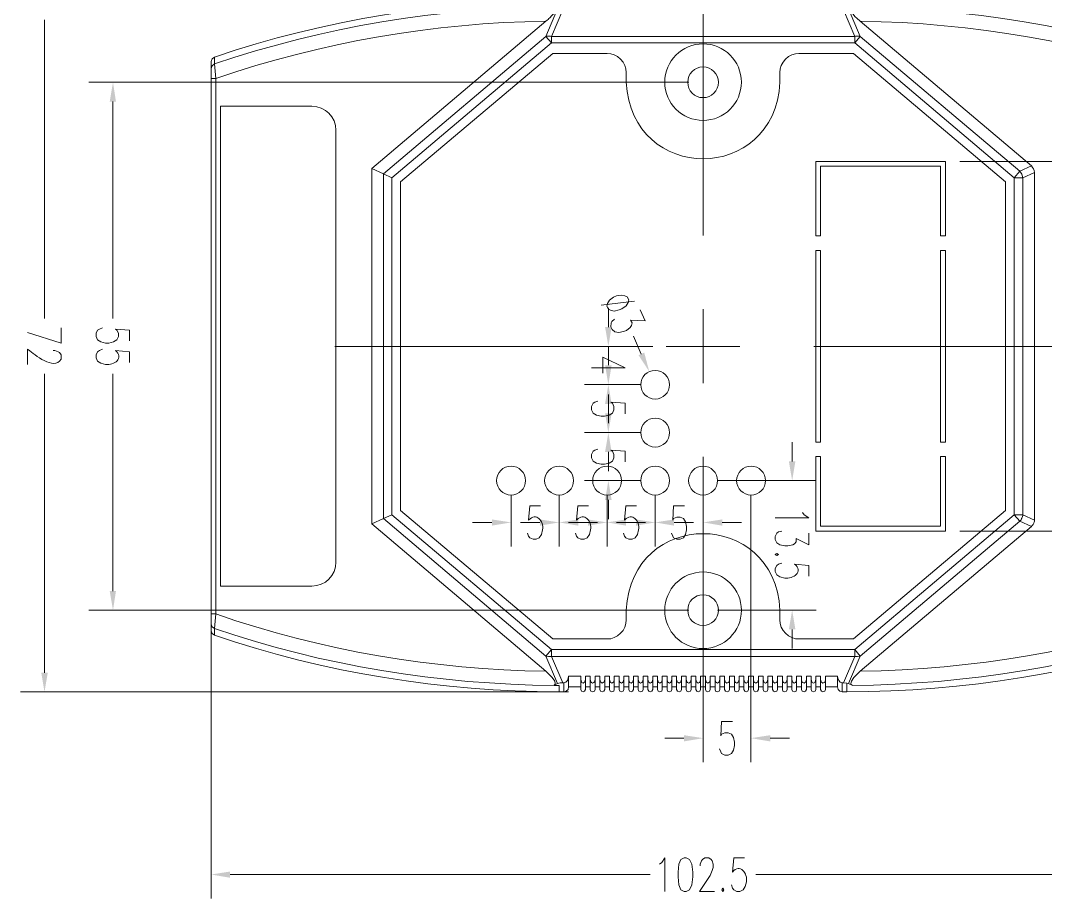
# Model space of a CAD drawing. Header units: millimetres. Extents: x 0 to 204, y 0 to 288.
# Drawn here: x 91.6 to 164.8, y 193.3 to 256 of the extents above; entities that cross this region are included whole.
import ezdxf

# ---------------------------------------------------------------- set-up
doc = ezdxf.new("R2010")
doc.units = ezdxf.units.MM

msp = doc.modelspace()

# ---------------------------------------------------------------- hatches: boundary and pattern name
h = msp.add_hatch(color=0)
h.dxf.hatch_style = 2
h.paths.add_polyline_path([(98.403833, 250.211167), (97.959333, 250.211167), (98.192167, 251.587)])
h = msp.add_hatch(color=0)
h.dxf.hatch_style = 2
h.paths.add_polyline_path([(133.7945, 234.103333), (133.328833, 234.103333), (133.561667, 232.7275)])
h = msp.add_hatch(color=0)
h.dxf.hatch_style = 2
h.paths.add_polyline_path([(136.122833, 232.283), (135.720667, 232.0925), (136.482667, 230.928333)])
h = msp.add_hatch(color=0)
h.dxf.hatch_style = 2
h.paths.add_polyline_path([(133.7945, 231.372833), (133.328833, 231.372833), (133.561667, 229.997)])
h = msp.add_hatch(color=0)
h.dxf.hatch_style = 2
h.paths.add_polyline_path([(133.7945, 228.621167), (133.328833, 228.621167), (133.561667, 229.997)])
h = msp.add_hatch(color=0)
h.dxf.hatch_style = 2
h.paths.add_polyline_path([(133.7945, 227.943833), (133.328833, 227.943833), (133.561667, 226.568)])
h = msp.add_hatch(color=0)
h.dxf.hatch_style = 2
h.paths.add_polyline_path([(133.7945, 225.192167), (133.328833, 225.192167), (133.561667, 226.568)])
h = msp.add_hatch(color=0)
h.dxf.hatch_style = 2
h.paths.add_polyline_path([(146.917833, 224.514833), (146.452167, 224.514833), (146.685, 223.139)])
h = msp.add_hatch(color=0)
h.dxf.hatch_style = 2
h.paths.add_polyline_path([(133.7945, 221.763167), (133.328833, 221.763167), (133.561667, 223.139)])
h = msp.add_hatch(color=0)
h.dxf.hatch_style = 2
h.paths.add_polyline_path([(125.243167, 220.366167), (125.243167, 219.921667), (126.619, 220.1545)])
h = msp.add_hatch(color=0)
h.dxf.hatch_style = 2
h.paths.add_polyline_path([(128.672167, 220.366167), (128.672167, 219.921667), (130.048, 220.1545)])
h = msp.add_hatch(color=0)
h.dxf.hatch_style = 2
h.paths.add_polyline_path([(131.423833, 220.366167), (131.423833, 219.921667), (130.048, 220.1545)])
h = msp.add_hatch(color=0)
h.dxf.hatch_style = 2
h.paths.add_polyline_path([(132.101167, 220.366167), (132.101167, 219.921667), (133.477, 220.1545)])
h = msp.add_hatch(color=0)
h.dxf.hatch_style = 2
h.paths.add_polyline_path([(134.831667, 220.366167), (134.831667, 219.921667), (133.477, 220.1545)])
h = msp.add_hatch(color=0)
h.dxf.hatch_style = 2
h.paths.add_polyline_path([(135.530167, 220.366167), (135.530167, 219.921667), (136.906, 220.1545)])
h = msp.add_hatch(color=0)
h.dxf.hatch_style = 2
h.paths.add_polyline_path([(138.260667, 220.366167), (138.260667, 219.921667), (136.906, 220.1545)])
h = msp.add_hatch(color=0)
h.dxf.hatch_style = 2
h.paths.add_polyline_path([(141.689667, 220.366167), (141.689667, 219.921667), (140.335, 220.1545)])
h = msp.add_hatch(color=0)
h.dxf.hatch_style = 2
h.paths.add_polyline_path([(98.403833, 215.243833), (97.959333, 215.243833), (98.192167, 213.889167)])
h = msp.add_hatch(color=0)
h.dxf.hatch_style = 2
h.paths.add_polyline_path([(146.917833, 212.513333), (146.452167, 212.513333), (146.685, 213.889167)])
h = msp.add_hatch(color=0)
h.dxf.hatch_style = 2
h.paths.add_polyline_path([(93.5355, 209.423), (93.069833, 209.423), (93.302667, 208.047167)])
h = msp.add_hatch(color=0)
h.dxf.hatch_style = 2
h.paths.add_polyline_path([(138.959167, 204.956833), (138.959167, 204.512333), (140.335, 204.745167)])
h = msp.add_hatch(color=0)
h.dxf.hatch_style = 2
h.paths.add_polyline_path([(145.118667, 204.956833), (145.118667, 204.512333), (143.742833, 204.745167)])
h = msp.add_hatch(color=0)
h.dxf.hatch_style = 2
h.paths.add_polyline_path([(106.553, 195.220167), (106.553, 194.775667), (105.198333, 195.0085)])

# ---------------------------------------------------------------- linework, layer by layer
at = {"color": 0, "lineweight": 0}
for points in [[(130.048, 257.407833), (128.481938, 257.397433), (126.916578, 257.353937), (125.352555, 257.277551), (123.790505, 257.168485), (122.231064, 257.026944), (120.674867, 256.853139), (119.12255, 256.647275), (117.574748, 256.40956), (116.032097, 256.140204), (114.495234, 255.839412), (112.964792, 255.507394), (111.441409, 255.144356), (109.925719, 254.750507), (108.418358, 254.326053), (106.919962, 253.871204), (105.431167, 253.386167)], [(129.688167, 256.942167), (128.144009, 256.924998), (126.600928, 256.875018), (125.059495, 256.792529), (123.520283, 256.677831), (121.983863, 256.531229), (120.450808, 256.353024), (118.92169, 256.143519), (117.39708, 255.903016), (115.877552, 255.631816), (114.363676, 255.330224), (112.856025, 254.99854), (111.355171, 254.637067), (109.861686, 254.246108), (108.376142, 253.825964), (106.899112, 253.376939), (105.431167, 252.899333)], [(129.688167, 256.942167), (129.709333, 256.942167), (129.772833, 256.878667), (129.772833, 256.7305), (129.748438, 256.702717), (129.7347, 256.678228), (129.727131, 256.654443), (129.72124, 256.628768), (129.712537, 256.598611), (129.696534, 256.561382), (129.66874, 256.514486), (129.624667, 256.455333), (129.552632, 256.374571), (129.489845, 256.305265), (129.432523, 256.244152), (129.376884, 256.187972), (129.319145, 256.133462), (129.255523, 256.07736), (129.182236, 256.016404), (129.0955, 255.947333)], [(140.335, 257.132667), (140.335, 240.643833)], [(151.553333, 255.947333), (151.299333, 256.159), (151.1935, 256.264833), (151.087667, 256.391833), (151.045333, 256.455333), (150.981833, 256.518833), (150.9395, 256.582333), (150.918333, 256.667), (150.897167, 256.709333), (150.876, 256.7305), (150.876, 256.878667), (150.9395, 256.942167), (150.960667, 256.942167)], [(175.217667, 252.899333), (173.749721, 253.376997), (172.272691, 253.826065), (170.787147, 254.246239), (169.293662, 254.637216), (167.792809, 254.998696), (166.285158, 255.330379), (164.771282, 255.631963), (163.251753, 255.903148), (161.727144, 256.143633), (160.198025, 256.353117), (158.66497, 256.5313), (157.128551, 256.677881), (155.589338, 256.792559), (154.047906, 256.875033), (152.504824, 256.925002), (150.960667, 256.942167)], [(129.0955, 254.867833), (129.942167, 256.836333)], [(129.497667, 254.867833), (130.302, 256.772833)], [(150.346833, 256.772833), (151.151167, 254.867833)], [(150.706667, 256.836333), (151.553333, 254.867833)], [(93.302667, 256.053167), (93.302667, 234.717167)], [(129.0955, 255.947333), (127.596309, 255.912784), (126.097686, 255.848356), (124.600276, 255.754146), (123.104721, 255.630247), (121.611666, 255.476754), (120.121753, 255.293761), (118.635626, 255.081363), (117.153928, 254.839655), (115.677303, 254.568731), (114.206393, 254.268686), (112.741843, 253.939615), (111.284296, 253.581611), (109.834394, 253.19477), (108.392782, 252.779186), (106.960103, 252.334953), (105.537, 251.862167)], [(116.670667, 245.4275), (129.0955, 255.947333)], [(163.7665, 245.618), (151.553333, 255.947333)], [(175.111833, 251.862167), (173.688672, 252.334953), (172.25595, 252.779186), (170.814308, 253.19477), (169.364389, 253.581611), (167.906834, 253.939615), (166.442285, 254.268686), (164.971384, 254.568731), (163.494773, 254.839655), (162.013093, 255.081363), (160.526987, 255.293761), (159.037096, 255.476754), (157.544062, 255.630247), (156.048527, 255.754146), (154.551133, 255.848356), (153.052521, 255.912784), (151.553333, 255.947333)], [(129.0955, 254.867833), (117.496167, 245.0465)], [(129.497667, 254.867833), (129.434167, 254.889), (129.159, 254.889), (129.137833, 254.867833), (129.0955, 254.867833)], [(129.0955, 254.867833), (129.497667, 254.402167)], [(129.497667, 254.402167), (129.497667, 254.867833)], [(151.151167, 254.867833), (129.497667, 254.867833)], [(151.553333, 254.867833), (151.511, 254.867833), (151.489833, 254.889), (151.214667, 254.889), (151.151167, 254.867833)], [(151.151167, 254.867833), (151.151167, 254.402167)], [(151.151167, 254.402167), (151.553333, 254.867833)], [(162.941, 245.237), (151.553333, 254.867833)], [(129.497667, 254.402167), (118.11, 244.771333)], [(151.151167, 254.402167), (129.497667, 254.402167)], [(162.538833, 244.771333), (151.151167, 254.402167)], [(105.431167, 253.386167), (105.261833, 253.259167), (105.198333, 253.068667)], [(105.431167, 252.899333), (105.431167, 253.386167)], [(129.6035, 253.640167), (118.723833, 244.475)], [(129.6035, 253.640167), (133.477, 253.640167)], [(134.831667, 252.2855), (134.818588, 252.544327), (134.741791, 252.796658), (134.610812, 253.032958), (134.435189, 253.243689), (134.224458, 253.419312), (133.988158, 253.550291), (133.735827, 253.627088), (133.477, 253.640167)], [(147.171833, 253.640167), (146.913007, 253.627088), (146.660675, 253.550291), (146.424375, 253.419312), (146.213645, 253.243689), (146.038021, 253.032958), (145.907042, 252.796658), (145.830245, 252.544327), (145.817167, 252.2855)], [(147.171833, 253.640167), (151.0665, 253.640167)], [(161.925, 244.475), (151.0665, 253.640167)], [(105.198333, 212.4075), (105.198333, 253.068667)], [(105.198333, 252.581833), (105.261833, 252.772333), (105.431167, 252.899333)], [(105.537, 251.862167), (105.431167, 252.899333)], [(105.198333, 251.862167), (105.537, 251.862167)], [(105.537, 213.614), (105.537, 251.862167)], [(134.831667, 252.2855), (134.831667, 251.587)], [(145.817167, 251.587), (145.817167, 252.2855)], [(139.297833, 251.587), (96.477667, 251.587)], [(134.831667, 251.587), (134.895559, 250.925861), (135.013528, 250.307365), (135.181967, 249.731512), (135.397273, 249.198304), (135.655841, 248.707743), (135.954064, 248.259828), (136.288339, 247.854561), (136.655059, 247.491945), (137.050621, 247.171978), (137.471419, 246.894664), (137.913848, 246.660002), (138.374303, 246.467995), (138.849179, 246.318642), (139.334872, 246.211947), (139.827775, 246.147909), (140.324284, 246.126529), (140.820795, 246.14781), (141.313701, 246.211751), (141.799399, 246.318355), (142.274282, 246.467623), (142.734747, 246.659554), (143.177187, 246.894152), (143.597998, 247.171417), (143.993576, 247.491349), (144.360314, 247.853951), (144.694608, 248.259223), (144.992853, 248.707167), (145.251444, 249.197784), (145.466776, 249.731074), (145.635244, 250.307039), (145.753242, 250.925681), (145.817167, 251.587)], [(98.192167, 250.211167), (98.192167, 234.717167)], [(105.875667, 249.8725), (105.875667, 215.603667)], [(112.395, 249.8725), (105.875667, 249.8725)], [(114.1095, 248.158), (114.072944, 248.505923), (113.973223, 248.828421), (113.816526, 249.11912), (113.609041, 249.371644), (113.356957, 249.579619), (113.066463, 249.73667), (112.743748, 249.836422), (112.395, 249.8725)], [(114.1095, 217.318167), (114.1095, 248.158)], [(148.378333, 245.9355), (148.378333, 240.622667)], [(157.628167, 245.9355), (148.378333, 245.9355)], [(157.628167, 240.622667), (157.628167, 245.9355)], [(158.665333, 245.9355), (183.5785, 245.9355)], [(116.670667, 245.4275), (116.670667, 220.048667)], [(116.670667, 245.4275), (117.496167, 245.0465)], [(148.717, 240.622667), (148.717, 245.596833)], [(148.717, 245.596833), (157.2895, 245.596833)], [(157.2895, 245.596833), (157.2895, 240.622667)], [(162.941, 245.237), (162.538833, 244.771333)], [(162.941, 245.237), (163.7665, 245.618)], [(163.152667, 244.771333), (163.089167, 245.025333), (162.941, 245.237)], [(163.978167, 245.152333), (163.957, 245.279333), (163.914667, 245.406333), (163.851167, 245.512167), (163.7665, 245.618)], [(117.496167, 245.0465), (117.496167, 220.429667)], [(117.496167, 245.0465), (118.11, 244.771333)], [(118.11, 244.771333), (118.11, 220.704833)], [(118.723833, 244.475), (118.723833, 221.001167)], [(161.925, 221.001167), (161.925, 244.475)], [(162.538833, 220.704833), (162.538833, 244.771333)], [(162.538833, 244.771333), (163.152667, 244.771333)], [(163.152667, 244.771333), (163.978167, 245.152333)], [(163.152667, 220.704833), (163.152667, 244.771333)], [(163.978167, 220.323833), (163.978167, 245.152333)], [(148.378333, 240.622667), (148.717, 240.622667)], [(157.2895, 240.622667), (157.628167, 240.622667)], [(148.378333, 239.5855), (148.378333, 225.890667)], [(148.717, 239.5855), (148.378333, 239.5855)], [(148.717, 225.890667), (148.717, 239.5855)], [(157.2895, 239.5855), (157.2895, 225.890667)], [(157.628167, 239.5855), (157.2895, 239.5855)], [(157.628167, 225.890667), (157.628167, 239.5855)], [(135.424333, 235.966), (133.053667, 235.669667)], [(133.561667, 234.103333), (133.561667, 235.479167)], [(135.8265, 235.331), (136.186333, 234.547833), (135.149167, 234.590167), (135.255, 234.399667), (135.212667, 234.209167), (135.128, 234.082167), (134.852833, 233.8705), (134.641167, 233.785833), (134.3025, 233.722333), (134.027333, 233.764667), (133.836833, 233.934), (133.731, 234.1245), (133.752167, 234.399667), (133.815667, 234.5055), (134.006167, 234.674833)], [(140.335, 235.373333), (140.335, 230.102833)], [(92.096167, 233.722333), (94.488, 232.960333), (94.488, 234.039833)], [(99.3775, 233.129667), (99.3775, 233.891667), (98.3615, 233.955167), (98.467333, 233.891667), (98.594333, 233.658833), (98.594333, 233.426), (98.467333, 233.193167), (98.2345, 233.045), (97.895833, 232.960333), (97.663, 232.960333), (97.324333, 233.045), (97.0915, 233.193167), (96.985667, 233.426), (96.985667, 233.658833), (97.0915, 233.891667), (97.2185, 233.955167), (97.451333, 234.039833)], [(135.360833, 233.447167), (135.911167, 232.177167)], [(93.9165, 232.431167), (94.0435, 232.431167), (94.276333, 232.3465), (94.382167, 232.283), (94.488, 232.113667), (94.488, 231.817333), (94.382167, 231.669167), (94.256674, 231.579309), (94.11663, 231.528239), (93.964656, 231.511724), (93.803374, 231.525531), (93.635405, 231.565429), (93.46337, 231.627185), (93.289891, 231.706566), (93.117591, 231.799342), (92.949089, 231.901278), (92.787008, 232.008143), (92.63397, 232.115705), (92.492595, 232.219732), (92.365506, 232.31599), (92.255324, 232.400248), (92.16467, 232.468273), (92.096167, 232.515833), (92.096167, 231.436333)], [(99.3775, 231.5845), (99.3775, 232.3465), (98.3615, 232.431167), (98.467013, 232.332143), (98.542277, 232.233149), (98.589511, 232.13523), (98.610936, 232.039435), (98.608772, 231.946807), (98.585238, 231.858395), (98.542556, 231.775245), (98.482944, 231.698403), (98.408623, 231.628916), (98.321812, 231.567829), (98.224733, 231.51619), (98.119605, 231.475045), (98.008647, 231.445441), (97.89408, 231.428423), (97.778125, 231.425038), (97.663, 231.436333), (97.324333, 231.521), (97.0915, 231.669167), (96.985667, 231.902), (96.985667, 232.113667), (97.0915, 232.3465), (97.2185, 232.431167), (97.451333, 232.515833)], [(132.418667, 232.7275), (114.024833, 232.7275)], [(136.736667, 232.7275), (131.847167, 232.7275)], [(133.561667, 231.372833), (133.561667, 232.7275)], [(142.959667, 232.7275), (137.689167, 232.7275)], [(166.624, 232.7275), (148.230167, 232.7275)], [(134.768167, 231.182333), (133.1595, 231.944333), (133.1595, 230.801333)], [(93.302667, 209.423), (93.302667, 230.759)], [(98.192167, 215.243833), (98.192167, 230.759)], [(134.768167, 231.182333), (132.355167, 231.182333)], [(135.868833, 229.997), (131.847167, 229.997)], [(135.868833, 229.997), (131.847167, 229.997)], [(133.561667, 227.943833), (133.561667, 229.2985)], [(134.768167, 227.9015), (134.768167, 228.6635), (133.731, 228.748167), (133.858, 228.6635), (133.963833, 228.430667), (133.963833, 228.197833), (133.858, 227.965), (133.625167, 227.816833), (133.2865, 227.753333), (133.053667, 227.753333), (132.715, 227.816833), (132.482167, 227.965), (132.355167, 228.197833), (132.355167, 228.430667), (132.482167, 228.6635), (132.588, 228.748167), (132.820833, 228.811667)], [(133.561667, 228.621167), (133.561667, 227.245333)], [(135.868833, 226.568), (131.847167, 226.568)], [(135.868833, 226.568), (131.847167, 226.568)], [(146.685, 224.514833), (146.685, 225.890667)], [(148.378333, 225.890667), (148.717, 225.890667)], [(157.2895, 225.890667), (157.628167, 225.890667)], [(134.768167, 224.4725), (134.768167, 225.2345), (133.731, 225.319167), (133.858, 225.2345), (133.963833, 225.001667), (133.963833, 224.768833), (133.858, 224.536), (133.625167, 224.387833), (133.2865, 224.324333), (133.053667, 224.324333), (132.715, 224.387833), (132.482167, 224.536), (132.355167, 224.768833), (132.355167, 225.001667), (132.482167, 225.2345), (132.588, 225.319167), (132.820833, 225.382667)], [(133.561667, 225.192167), (133.561667, 223.816333)], [(140.335, 224.832333), (140.335, 208.3435)], [(148.378333, 224.8535), (148.378333, 219.540667)], [(148.717, 224.8535), (148.378333, 224.8535)], [(148.717, 219.879333), (148.717, 224.8535)], [(157.2895, 224.8535), (157.2895, 219.879333)], [(157.628167, 224.8535), (157.2895, 224.8535)], [(157.628167, 219.540667), (157.628167, 224.8535)], [(135.868833, 223.139), (131.847167, 223.139)], [(141.351, 223.139), (148.3995, 223.139)], [(126.619, 222.101833), (126.619, 218.44)], [(130.048, 222.101833), (130.048, 218.44)], [(130.048, 222.101833), (130.048, 218.44)], [(133.477, 222.101833), (133.477, 218.44)], [(133.477, 222.101833), (133.477, 218.44)], [(133.561667, 221.763167), (133.561667, 220.387333)], [(136.906, 222.101833), (136.906, 218.44)], [(136.906, 222.101833), (136.906, 218.44)], [(140.335, 222.101833), (140.335, 203.030667)], [(140.335, 222.101833), (140.335, 218.44)], [(143.742833, 222.101833), (143.742833, 203.030667)], [(128.7145, 221.339833), (127.9525, 221.339833), (127.867833, 220.323833), (127.967559, 220.420948), (128.067197, 220.490386), (128.165694, 220.534058), (128.261996, 220.553872), (128.355049, 220.551735), (128.443798, 220.529557), (128.527189, 220.489246), (128.604169, 220.432709), (128.673682, 220.361857), (128.734674, 220.278596), (128.786093, 220.184835), (128.826882, 220.082484), (128.855988, 219.973449), (128.872357, 219.85964), (128.874935, 219.742966), (128.862667, 219.625333), (128.778, 219.286667), (128.629833, 219.053833), (128.397, 218.948), (128.185333, 218.948), (127.9525, 219.053833), (127.867833, 219.180833), (127.783167, 219.3925)], [(132.1435, 221.339833), (131.3815, 221.339833), (131.296833, 220.323833), (131.396245, 220.42201), (131.495604, 220.492267), (131.593858, 220.536537), (131.689955, 220.556749), (131.782841, 220.554833), (131.871465, 220.53272), (131.954773, 220.492339), (132.031714, 220.43562), (132.101233, 220.364494), (132.162279, 220.28089), (132.213799, 220.18674), (132.254741, 220.083972), (132.284051, 219.974517), (132.300677, 219.860306), (132.303566, 219.743268), (132.291667, 219.625333), (132.207, 219.286667), (132.058833, 219.053833), (131.826, 218.948), (131.593167, 218.948), (131.3815, 219.053833), (131.296833, 219.180833), (131.212167, 219.3925)], [(135.5725, 221.339833), (134.8105, 221.339833), (134.725833, 220.323833), (134.825303, 220.42201), (134.924705, 220.492267), (135.022989, 220.536537), (135.119103, 220.556749), (135.211997, 220.554833), (135.30062, 220.53272), (135.38392, 220.492339), (135.460846, 220.43562), (135.530347, 220.364494), (135.591372, 220.28089), (135.64287, 220.18674), (135.68379, 220.083972), (135.713081, 219.974517), (135.729691, 219.860306), (135.73257, 219.743268), (135.720667, 219.625333), (135.636, 219.286667), (135.487833, 219.053833), (135.255, 218.948), (135.022167, 218.948), (134.8105, 219.053833), (134.725833, 219.180833), (134.641167, 219.3925)], [(139.0015, 221.339833), (138.218333, 221.339833), (138.154833, 220.323833), (138.218333, 220.429667), (138.451167, 220.5355), (138.684, 220.5355), (138.916833, 220.429667), (139.065, 220.196833), (139.149667, 219.858167), (139.149667, 219.625333), (139.065, 219.286667), (138.916833, 219.053833), (138.684, 218.948), (138.451167, 218.948), (138.218333, 219.053833), (138.154833, 219.180833), (138.070167, 219.3925)], [(116.670667, 220.048667), (117.496167, 220.429667)], [(117.496167, 220.429667), (118.11, 220.704833)], [(117.496167, 220.429667), (129.0955, 210.608333)], [(118.11, 220.704833), (129.497667, 211.074)], [(118.723833, 221.001167), (129.6035, 211.836)], [(147.425833, 220.853), (147.531667, 220.683667), (147.870333, 220.472), (145.4785, 220.472)], [(151.0665, 211.836), (161.925, 221.001167)], [(151.151167, 211.074), (162.538833, 220.704833)], [(163.152667, 220.704833), (162.538833, 220.704833)], [(162.538833, 220.704833), (162.941, 220.239167)], [(162.941, 220.239167), (162.962167, 220.260333), (163.0045, 220.302667), (163.025667, 220.345), (163.068, 220.387333), (163.068, 220.429667), (163.089167, 220.450833), (163.114368, 220.510166), (163.137321, 220.573865), (163.152071, 220.639547), (163.152667, 220.704833)], [(163.152667, 220.704833), (163.978167, 220.323833)], [(163.7665, 219.858167), (163.801359, 219.905792), (163.843494, 219.948919), (163.884173, 219.994295), (163.914667, 220.048667), (163.935833, 220.091), (163.935833, 220.133333), (163.957, 220.175667), (163.978167, 220.239167), (163.978167, 220.323833)], [(116.670667, 220.048667), (129.0955, 209.528833)], [(125.243167, 220.1545), (123.867333, 220.1545)], [(128.672167, 220.1545), (127.296333, 220.1545)], [(132.101167, 220.1545), (130.725333, 220.1545)], [(131.423833, 220.1545), (132.7785, 220.1545)], [(135.530167, 220.1545), (134.154333, 220.1545)], [(134.831667, 220.1545), (136.2075, 220.1545)], [(138.260667, 220.1545), (139.6365, 220.1545)], [(141.689667, 220.1545), (143.0655, 220.1545)], [(157.2895, 219.879333), (148.717, 219.879333)], [(151.553333, 210.608333), (162.941, 220.239167)], [(163.7665, 219.858167), (151.553333, 209.528833)], [(162.941, 220.239167), (163.7665, 219.858167)], [(145.817167, 213.889167), (145.753242, 214.550517), (145.635244, 215.169185), (145.466776, 215.745174), (145.251444, 216.278484), (144.992853, 216.769117), (144.694608, 217.217074), (144.360314, 217.622357), (143.993576, 217.984966), (143.597998, 218.304904), (143.177187, 218.582171), (142.734747, 218.816769), (142.274282, 219.008699), (141.799399, 219.157963), (141.313701, 219.264562), (140.820795, 219.328497), (140.324284, 219.34977), (139.827775, 219.328382), (139.334872, 219.264334), (138.849179, 219.157628), (138.374303, 219.008265), (137.913848, 218.816247), (137.471419, 218.581574), (137.050621, 218.304249), (136.655059, 217.984272), (136.288339, 217.621645), (135.954064, 217.216369), (135.655841, 216.768446), (135.397273, 216.277877), (135.181967, 215.744663), (135.013528, 215.168806), (134.895559, 214.550306), (134.831667, 213.889167)], [(147.870333, 219.3925), (147.870333, 218.545833), (146.960167, 219.0115), (146.960167, 218.778667), (146.854333, 218.6305), (146.727333, 218.545833), (146.388667, 218.482333), (146.155833, 218.482333), (145.817167, 218.545833), (145.584333, 218.694), (145.4785, 218.926833), (145.4785, 219.159667), (145.584333, 219.3925), (145.711333, 219.477167), (145.944167, 219.540667)], [(148.378333, 219.540667), (157.628167, 219.540667)], [(158.665333, 219.540667), (183.5785, 219.540667)], [(112.395, 215.603667), (112.743748, 215.639846), (113.066463, 215.739646), (113.356957, 215.896703), (113.609041, 216.104655), (113.816526, 216.35714), (113.973223, 216.647795), (114.072944, 216.970258), (114.1095, 217.318167)], [(147.870333, 216.323333), (147.870333, 217.085333), (146.854333, 217.17), (146.960866, 217.071751), (147.036948, 216.973371), (147.084813, 216.875918), (147.106696, 216.780451), (147.104831, 216.688028), (147.081451, 216.599709), (147.038791, 216.516553), (146.979084, 216.439618), (146.904565, 216.369963), (146.817467, 216.308647), (146.720025, 216.256729), (146.614472, 216.215268), (146.503042, 216.185322), (146.38797, 216.167951), (146.271489, 216.164213), (146.155833, 216.175167), (145.817167, 216.259833), (145.584333, 216.408), (145.4785, 216.640833), (145.4785, 216.873667), (145.584333, 217.085333), (145.711333, 217.17), (145.944167, 217.254667)], [(105.875667, 215.603667), (112.395, 215.603667)], [(139.297833, 213.889167), (96.477667, 213.889167)], [(134.831667, 213.889167), (134.831667, 213.190667)], [(141.351, 213.889167), (148.3995, 213.889167)], [(145.817167, 213.190667), (145.817167, 213.889167)], [(105.198333, 213.614), (105.537, 213.614)], [(105.198333, 213.148333), (105.198333, 193.294)], [(105.431167, 212.576833), (105.537, 213.614)], [(105.537, 213.614), (106.959126, 213.136617), (108.391104, 212.689197), (109.832258, 212.271663), (111.281914, 211.883939), (112.739399, 211.52595), (114.204037, 211.19762), (115.675154, 210.898873), (117.152076, 210.629632), (118.634128, 210.389822), (120.120637, 210.179367), (121.610927, 209.998191), (123.104325, 209.846218), (124.600155, 209.723371), (126.097744, 209.629576), (127.596417, 209.564755), (129.0955, 209.528833)], [(133.477, 211.836), (133.735827, 211.849078), (133.988158, 211.925876), (134.224458, 212.056855), (134.435189, 212.232478), (134.610812, 212.443208), (134.741791, 212.679508), (134.818588, 212.93184), (134.831667, 213.190667)], [(145.817167, 213.190667), (145.830245, 212.93184), (145.907042, 212.679508), (146.038021, 212.443208), (146.213645, 212.232478), (146.424375, 212.056855), (146.660675, 211.925876), (146.913007, 211.849078), (147.171833, 211.836)], [(151.553333, 209.528833), (153.052416, 209.564755), (154.551089, 209.629576), (156.048678, 209.723371), (157.544509, 209.846218), (159.037906, 209.998191), (160.528196, 210.179367), (162.014705, 210.389822), (163.496757, 210.629632), (164.973679, 210.898873), (166.444796, 211.19762), (167.909434, 211.52595), (169.366919, 211.883939), (170.816575, 212.271663), (172.25773, 212.689197), (173.689707, 213.136617), (175.111833, 213.614)], [(105.198333, 212.894333), (105.261833, 212.703833), (105.431167, 212.576833)], [(105.198333, 212.4075), (105.261833, 212.217), (105.431167, 212.09)], [(105.431167, 212.576833), (106.895542, 212.093363), (108.37034, 211.640901), (109.854804, 211.219359), (111.348176, 210.828649), (112.849701, 210.468682), (114.358622, 210.13937), (115.874182, 209.840624), (117.395625, 209.572357), (118.922194, 209.33448), (120.453133, 209.126904), (121.987686, 208.949542), (123.525095, 208.802304), (125.064604, 208.685103), (126.605457, 208.597849), (128.146896, 208.540456), (129.688167, 208.512833)], [(105.431167, 212.09), (105.431167, 212.576833)], [(146.685, 212.513333), (146.685, 211.1375)], [(150.960667, 208.512833), (152.501937, 208.540456), (154.043377, 208.597849), (155.584229, 208.685103), (157.123739, 208.802304), (158.661148, 208.949542), (160.1957, 209.126904), (161.726639, 209.33448), (163.253208, 209.572357), (164.774651, 209.840624), (166.290212, 210.13937), (167.799132, 210.468682), (169.300657, 210.828649), (170.79403, 211.219359), (172.278493, 211.640901), (173.753291, 212.093363), (175.217667, 212.576833)], [(105.431167, 212.09), (106.93174, 211.600841), (108.437212, 211.143734), (109.947616, 210.718567), (111.462989, 210.325229), (112.983366, 209.963608), (114.508783, 209.633592), (116.039276, 209.335069), (117.57488, 209.067929), (119.115631, 208.832059), (120.661565, 208.627348), (122.212717, 208.453684), (123.769123, 208.310956), (125.330819, 208.199052), (126.89784, 208.11786), (128.470222, 208.067269), (130.048, 208.047167)], [(133.477, 211.836), (129.6035, 211.836)], [(151.0665, 211.836), (147.171833, 211.836)], [(150.600833, 208.047167), (152.172162, 208.067153), (153.740691, 208.117657), (155.306083, 208.19879), (156.868002, 208.310659), (158.426112, 208.453372), (159.980075, 208.627038), (161.529556, 208.831766), (163.074218, 209.067665), (164.613725, 209.334842), (166.14774, 209.633406), (167.675927, 209.963466), (169.197949, 210.32513), (170.713471, 210.718507), (172.222155, 211.143705), (173.723666, 211.600833), (175.217667, 212.09)], [(129.497667, 211.074), (129.0955, 210.608333)], [(129.497667, 210.587167), (129.497667, 211.074)], [(129.497667, 211.074), (151.151167, 211.074)], [(151.151167, 211.074), (151.151167, 210.587167)], [(151.553333, 210.608333), (151.151167, 211.074)], [(129.942167, 208.639833), (129.0955, 210.608333)], [(129.0955, 210.608333), (129.286, 210.587167), (129.497667, 210.587167)], [(129.497667, 210.587167), (151.151167, 210.587167)], [(130.302, 208.703333), (129.497667, 210.587167)], [(151.151167, 210.587167), (150.346833, 208.703333)], [(151.553333, 210.608333), (150.706667, 208.639833)], [(151.151167, 210.587167), (151.362833, 210.587167), (151.553333, 210.608333)], [(129.0955, 209.528833), (129.561167, 209.084333), (129.7305, 208.809167), (129.772833, 208.661), (129.751667, 208.576333), (129.688167, 208.534)], [(150.960667, 208.534), (150.897167, 208.576333), (150.876, 208.661), (150.918333, 208.809167), (151.087667, 209.084333), (151.553333, 209.528833)], [(129.688167, 208.534), (129.942167, 208.639833)], [(130.302, 208.703333), (130.1115, 208.703333), (129.942167, 208.639833)], [(130.386667, 208.703333), (130.302, 208.703333)], [(130.386667, 208.703333), (130.534833, 208.745667), (130.640667, 208.872667), (130.704167, 209.020833), (130.725333, 209.169)], [(130.386667, 208.047167), (130.386667, 208.703333)], [(131.593167, 209.169), (130.725333, 209.169)], [(130.725333, 209.169), (130.725333, 208.407)], [(131.593167, 209.169), (131.593167, 208.2165)], [(131.931833, 208.936167), (131.8895, 208.766833), (131.7625, 208.682167), (131.677833, 208.7245), (131.6355, 208.766833), (131.593167, 208.936167)], [(131.931833, 209.169), (131.931833, 208.2165)], [(132.2705, 209.169), (131.931833, 209.169)], [(132.2705, 209.169), (132.2705, 208.2165)], [(132.609167, 208.936167), (132.566833, 208.766833), (132.5245, 208.7245), (132.439833, 208.682167), (132.355167, 208.7245), (132.312833, 208.766833), (132.2705, 208.936167)], [(132.609167, 209.169), (132.609167, 208.2165)], [(132.947833, 209.169), (132.609167, 209.169)], [(132.947833, 209.169), (132.947833, 208.2165)], [(133.307667, 208.936167), (133.265333, 208.766833), (133.201833, 208.7245), (133.117167, 208.682167), (132.990167, 208.766833), (132.947833, 208.936167)], [(133.307667, 209.169), (133.307667, 208.2165)], [(133.646333, 209.169), (133.307667, 209.169)], [(133.646333, 209.169), (133.646333, 208.2165)], [(133.985, 208.936167), (133.942667, 208.766833), (133.815667, 208.682167), (133.731, 208.7245), (133.688667, 208.766833), (133.646333, 208.936167)], [(133.985, 209.169), (133.985, 208.2165)], [(134.323667, 209.169), (133.985, 209.169)], [(134.323667, 209.169), (134.323667, 208.2165)], [(134.662333, 208.936167), (134.62, 208.766833), (134.577667, 208.7245), (134.493, 208.682167), (134.366, 208.766833), (134.323667, 208.936167)], [(134.662333, 209.169), (134.662333, 208.2165)], [(135.022167, 209.169), (134.662333, 209.169)], [(135.022167, 209.169), (135.022167, 208.2165)], [(135.360833, 208.936167), (135.3185, 208.766833), (135.1915, 208.682167), (135.106833, 208.7245), (135.043333, 208.766833), (135.022167, 208.936167)], [(135.360833, 209.169), (135.360833, 208.2165)], [(135.6995, 209.169), (135.360833, 209.169)], [(135.6995, 209.169), (135.6995, 208.2165)], [(136.038167, 208.936167), (135.995833, 208.766833), (135.9535, 208.7245), (135.868833, 208.682167), (135.784167, 208.7245), (135.741833, 208.766833), (135.6995, 208.936167)], [(136.038167, 209.169), (136.038167, 208.2165)], [(136.376833, 209.169), (136.038167, 209.169)], [(136.376833, 209.169), (136.376833, 208.2165)], [(136.736667, 208.936167), (136.694333, 208.766833), (136.630833, 208.7245), (136.546167, 208.682167), (136.419167, 208.766833), (136.376833, 208.936167)], [(136.736667, 209.169), (136.736667, 208.2165)], [(137.075333, 209.169), (136.736667, 209.169)], [(137.075333, 209.169), (137.075333, 208.2165)], [(137.414, 208.936167), (137.371667, 208.766833), (137.244667, 208.682167), (137.16, 208.7245), (137.117667, 208.766833), (137.075333, 208.936167)], [(137.414, 209.169), (137.414, 208.2165)], [(137.752667, 209.169), (137.414, 209.169)], [(137.752667, 209.169), (137.752667, 208.2165)], [(138.091333, 208.936167), (138.049, 208.766833), (138.006667, 208.7245), (137.922, 208.682167), (137.795, 208.766833), (137.752667, 208.936167)], [(138.091333, 209.169), (138.091333, 208.2165)], [(138.43, 209.169), (138.091333, 209.169)], [(138.43, 209.169), (138.43, 208.2165)], [(138.789833, 208.936167), (138.7475, 208.766833), (138.6205, 208.682167), (138.535833, 208.7245), (138.472333, 208.766833), (138.43, 208.936167)], [(138.789833, 209.169), (138.789833, 208.2165)], [(139.1285, 209.169), (138.789833, 209.169)], [(139.1285, 209.169), (139.1285, 208.2165)], [(139.467167, 208.936167), (139.424833, 208.766833), (139.3825, 208.7245), (139.297833, 208.682167), (139.213167, 208.7245), (139.170833, 208.766833), (139.1285, 208.936167)], [(139.467167, 209.169), (139.467167, 208.2165)], [(139.805833, 209.169), (139.467167, 209.169)], [(139.805833, 209.169), (139.805833, 208.2165)], [(140.1445, 208.936167), (140.123333, 208.766833), (140.059833, 208.7245), (139.975167, 208.682167), (139.848167, 208.766833), (139.805833, 208.936167)], [(140.1445, 209.169), (140.1445, 208.2165)], [(140.504333, 209.169), (140.1445, 209.169)], [(140.504333, 209.169), (140.504333, 208.2165)], [(140.843, 208.936167), (140.800667, 208.766833), (140.673667, 208.682167), (140.589, 208.7245), (140.546667, 208.766833), (140.504333, 208.936167)], [(140.843, 209.169), (140.843, 208.2165)], [(141.181667, 209.169), (140.843, 209.169)], [(141.181667, 209.169), (141.181667, 208.2165)], [(141.520333, 208.936167), (141.478, 208.766833), (141.435667, 208.7245), (141.351, 208.682167), (141.224, 208.766833), (141.181667, 208.936167)], [(141.520333, 209.169), (141.520333, 208.2165)], [(141.859, 209.169), (141.520333, 209.169)], [(141.859, 209.169), (141.859, 208.2165)], [(142.218833, 208.936167), (142.1765, 208.766833), (142.113, 208.7245), (142.028333, 208.682167), (141.901333, 208.766833), (141.859, 208.936167)], [(142.218833, 209.169), (142.218833, 208.2165)], [(142.5575, 209.169), (142.218833, 209.169)], [(142.5575, 209.169), (142.5575, 208.2165)], [(142.896167, 208.936167), (142.853833, 208.766833), (142.726833, 208.682167), (142.642167, 208.7245), (142.599833, 208.766833), (142.5575, 208.936167)], [(142.896167, 209.169), (142.896167, 208.2165)], [(143.234833, 209.169), (142.896167, 209.169)], [(143.234833, 209.169), (143.234833, 208.2165)], [(143.5735, 208.936167), (143.531167, 208.766833), (143.488833, 208.7245), (143.404167, 208.682167), (143.277167, 208.766833), (143.234833, 208.936167)], [(143.5735, 209.169), (143.5735, 208.2165)], [(143.933333, 209.169), (143.5735, 209.169)], [(143.933333, 209.169), (143.933333, 208.2165)], [(144.272, 208.936167), (144.229667, 208.766833), (144.102667, 208.682167), (144.018, 208.7245), (143.9545, 208.766833), (143.933333, 208.936167)], [(144.272, 209.169), (144.272, 208.2165)], [(144.610667, 209.169), (144.272, 209.169)], [(144.610667, 209.169), (144.610667, 208.2165)], [(144.949333, 208.936167), (144.907, 208.766833), (144.864667, 208.7245), (144.78, 208.682167), (144.695333, 208.7245), (144.653, 208.766833), (144.610667, 208.936167)], [(144.949333, 209.169), (144.949333, 208.2165)], [(145.288, 209.169), (144.949333, 209.169)], [(145.288, 209.169), (145.288, 208.2165)], [(145.647833, 208.936167), (145.6055, 208.766833), (145.542, 208.7245), (145.457333, 208.682167), (145.330333, 208.766833), (145.288, 208.936167)], [(145.647833, 209.169), (145.647833, 208.2165)], [(145.9865, 209.169), (145.647833, 209.169)], [(145.9865, 209.169), (145.9865, 208.2165)], [(146.325167, 208.936167), (146.282833, 208.766833), (146.155833, 208.682167), (146.071167, 208.7245), (146.028833, 208.766833), (145.9865, 208.936167)], [(146.325167, 209.169), (146.325167, 208.2165)], [(146.663833, 209.169), (146.325167, 209.169)], [(146.663833, 209.169), (146.663833, 208.2165)], [(147.0025, 208.936167), (146.960167, 208.766833), (146.917833, 208.7245), (146.833167, 208.682167), (146.706167, 208.766833), (146.663833, 208.936167)], [(147.0025, 209.169), (147.0025, 208.2165)], [(147.362333, 209.169), (147.0025, 209.169)], [(147.362333, 209.169), (147.362333, 208.2165)], [(147.701, 208.936167), (147.658667, 208.766833), (147.531667, 208.682167), (147.447, 208.7245), (147.3835, 208.766833), (147.362333, 208.936167)], [(147.701, 209.169), (147.701, 208.2165)], [(148.039667, 209.169), (147.701, 209.169)], [(148.039667, 209.169), (148.039667, 208.2165)], [(148.378333, 208.936167), (148.336, 208.766833), (148.293667, 208.7245), (148.209, 208.682167), (148.124333, 208.7245), (148.082, 208.766833), (148.039667, 208.936167)], [(148.378333, 209.169), (148.378333, 208.2165)], [(148.717, 209.169), (148.378333, 209.169)], [(148.717, 209.169), (148.717, 208.2165)], [(149.055667, 208.936167), (149.0345, 208.766833), (148.971, 208.7245), (148.886333, 208.682167), (148.759333, 208.766833), (148.717, 208.936167)], [(149.055667, 209.169), (149.055667, 208.2165)], [(149.9235, 209.169), (149.055667, 209.169)], [(149.9235, 208.407), (149.9235, 209.169)], [(149.9235, 209.169), (149.944667, 209.020833), (150.008167, 208.872667), (150.114, 208.745667), (150.262167, 208.703333)], [(150.262167, 208.703333), (150.262167, 208.047167)], [(150.346833, 208.703333), (150.262167, 208.703333)], [(150.600833, 208.682167), (150.346833, 208.703333)], [(150.600833, 208.047167), (150.600833, 208.682167)], [(150.706667, 208.639833), (150.600833, 208.682167)], [(150.706667, 208.639833), (150.960667, 208.534)], [(130.725333, 208.047167), (91.588167, 208.047167)], [(129.688167, 208.512833), (130.048, 208.512833)], [(130.048, 208.047167), (130.048, 208.512833)], [(130.386667, 208.047167), (130.048, 208.047167)], [(130.386667, 208.047167), (130.556, 208.110667), (130.683, 208.2165), (130.725333, 208.407)], [(131.593167, 208.407), (130.725333, 208.407)], [(131.593167, 208.2165), (131.6355, 208.110667), (131.7625, 208.047167), (131.868333, 208.110667), (131.931833, 208.2165)], [(132.2705, 208.407), (131.931833, 208.407)], [(132.2705, 208.2165), (132.312833, 208.110667), (132.439833, 208.047167), (132.566833, 208.110667), (132.609167, 208.2165)], [(132.947833, 208.407), (132.609167, 208.407)], [(132.947833, 208.2165), (133.011333, 208.110667), (133.117167, 208.047167), (133.244167, 208.110667), (133.307667, 208.2165)], [(133.646333, 208.407), (133.307667, 208.407)], [(133.646333, 208.2165), (133.688667, 208.110667), (133.815667, 208.047167), (133.942667, 208.110667), (133.985, 208.2165)], [(134.323667, 208.407), (133.985, 208.407)], [(134.323667, 208.2165), (134.387167, 208.110667), (134.493, 208.047167), (134.62, 208.110667), (134.662333, 208.2165)], [(135.022167, 208.407), (134.662333, 208.407)], [(135.022167, 208.2165), (135.0645, 208.110667), (135.1915, 208.047167), (135.297333, 208.110667), (135.360833, 208.2165)], [(135.6995, 208.407), (135.360833, 208.407)], [(135.6995, 208.2165), (135.741833, 208.110667), (135.868833, 208.047167), (135.995833, 208.110667), (136.038167, 208.2165)], [(136.376833, 208.407), (136.038167, 208.407)], [(136.376833, 208.2165), (136.440333, 208.110667), (136.546167, 208.047167), (136.673167, 208.110667), (136.736667, 208.2165)], [(137.075333, 208.407), (136.736667, 208.407)], [(137.075333, 208.2165), (137.117667, 208.110667), (137.244667, 208.047167), (137.371667, 208.110667), (137.414, 208.2165)], [(137.752667, 208.407), (137.414, 208.407)], [(137.752667, 208.2165), (137.795, 208.110667), (137.922, 208.047167), (138.049, 208.110667), (138.091333, 208.2165)], [(138.43, 208.407), (138.091333, 208.407)], [(138.43, 208.2165), (138.4935, 208.110667), (138.6205, 208.047167), (138.726333, 208.110667), (138.789833, 208.2165)], [(139.1285, 208.407), (138.789833, 208.407)], [(139.1285, 208.2165), (139.170833, 208.110667), (139.297833, 208.047167), (139.424833, 208.110667), (139.467167, 208.2165)], [(139.805833, 208.407), (139.467167, 208.407)], [(139.805833, 208.2165), (139.869333, 208.110667), (139.975167, 208.047167), (140.102167, 208.110667), (140.1445, 208.2165)], [(140.504333, 208.407), (140.1445, 208.407)], [(140.504333, 208.2165), (140.546667, 208.110667), (140.673667, 208.047167), (140.7795, 208.110667), (140.843, 208.2165)], [(141.181667, 208.407), (140.843, 208.407)], [(141.181667, 208.2165), (141.224, 208.110667), (141.351, 208.047167), (141.478, 208.110667), (141.520333, 208.2165)], [(141.859, 208.407), (141.520333, 208.407)], [(141.859, 208.2165), (141.9225, 208.110667), (142.0495, 208.047167), (142.155333, 208.110667), (142.218833, 208.2165)], [(142.5575, 208.407), (142.218833, 208.407)], [(142.5575, 208.2165), (142.599833, 208.110667), (142.726833, 208.047167), (142.853833, 208.110667), (142.896167, 208.2165)], [(143.234833, 208.407), (142.896167, 208.407)], [(143.234833, 208.2165), (143.298333, 208.110667), (143.404167, 208.047167), (143.531167, 208.110667), (143.5735, 208.2165)], [(143.933333, 208.407), (143.5735, 208.407)], [(143.933333, 208.2165), (143.975667, 208.110667), (144.102667, 208.047167), (144.2085, 208.110667), (144.272, 208.2165)], [(144.610667, 208.407), (144.272, 208.407)], [(144.610667, 208.2165), (144.653, 208.110667), (144.78, 208.047167), (144.907, 208.110667), (144.949333, 208.2165)], [(145.288, 208.407), (144.949333, 208.407)], [(145.288, 208.2165), (145.3515, 208.110667), (145.457333, 208.047167), (145.584333, 208.110667), (145.647833, 208.2165)], [(145.9865, 208.407), (145.647833, 208.407)], [(145.9865, 208.2165), (146.028833, 208.110667), (146.155833, 208.047167), (146.282833, 208.110667), (146.325167, 208.2165)], [(146.663833, 208.407), (146.325167, 208.407)], [(146.663833, 208.2165), (146.706167, 208.110667), (146.833167, 208.047167), (146.960167, 208.110667), (147.0025, 208.2165)], [(147.362333, 208.407), (147.0025, 208.407)], [(147.362333, 208.2165), (147.404667, 208.110667), (147.531667, 208.047167), (147.6375, 208.110667), (147.701, 208.2165)], [(148.039667, 208.407), (147.701, 208.407)], [(148.039667, 208.2165), (148.082, 208.110667), (148.209, 208.047167), (148.336, 208.110667), (148.378333, 208.2165)], [(148.717, 208.407), (148.378333, 208.407)], [(148.717, 208.2165), (148.7805, 208.110667), (148.886333, 208.047167), (149.013333, 208.110667), (149.055667, 208.2165)], [(149.9235, 208.407), (149.055667, 208.407)], [(149.9235, 208.407), (149.965833, 208.2165), (150.092833, 208.110667), (150.262167, 208.047167)], [(150.600833, 208.047167), (150.262167, 208.047167)], [(142.4305, 205.9305), (141.647333, 205.9305), (141.583833, 204.9145), (141.647333, 205.020333), (141.880167, 205.126167), (142.113, 205.126167), (142.345833, 205.020333), (142.494, 204.7875), (142.578667, 204.448833), (142.578667, 204.216), (142.494, 203.877333), (142.345833, 203.6445), (142.113, 203.538667), (141.880167, 203.538667), (141.647333, 203.6445), (141.583833, 203.7715), (141.499167, 203.983167)], [(138.959167, 204.745167), (137.583333, 204.745167)], [(145.118667, 204.745167), (146.4945, 204.745167)], [(137.2235, 195.749333), (137.371667, 195.855167), (137.6045, 196.193833), (137.6045, 193.802)], [(140.123333, 195.622333), (140.123333, 195.749333), (140.208, 195.982167), (140.292667, 196.088), (140.440833, 196.193833), (140.737167, 196.193833), (140.9065, 196.088), (140.97, 195.982167), (141.054667, 195.749333), (141.054667, 195.5165), (140.97, 195.283667), (140.821833, 194.945), (140.059833, 193.802), (141.139333, 193.802)], [(143.277167, 196.193833), (142.515167, 196.193833), (142.4305, 195.177833), (142.528749, 195.284428), (142.627129, 195.360563), (142.724582, 195.408474), (142.820049, 195.430395), (142.912472, 195.428558), (143.000791, 195.405199), (143.083947, 195.362552), (143.160882, 195.302849), (143.230537, 195.228326), (143.291853, 195.141215), (143.343771, 195.043752), (143.385232, 194.93817), (143.415178, 194.826704), (143.432549, 194.711586), (143.436287, 194.595051), (143.425333, 194.479333), (143.340667, 194.140667), (143.1925, 193.907833), (142.959667, 193.802), (142.726833, 193.802), (142.515167, 193.907833), (142.4305, 194.034833), (142.345833, 194.267667)], [(106.553, 195.0085), (136.546167, 195.0085)], [(174.095833, 195.0085), (144.102667, 195.0085)]]:
    msp.add_lwpolyline(points, dxfattribs=at)
for points in [[(134.916333, 236.262333), (134.747, 236.347), (134.471833, 236.389333), (134.133167, 236.325833), (133.9215, 236.241167), (133.646333, 236.0295), (133.498167, 235.796667), (133.455833, 235.606167), (133.561667, 235.3945), (133.709833, 235.309833), (133.985, 235.246333), (134.323667, 235.331), (134.535333, 235.415667), (134.831667, 235.627333), (134.979833, 235.860167), (135.022167, 236.050667)], [(145.711333, 217.8685), (145.584333, 217.932), (145.4785, 217.8685), (145.584333, 217.783833)], [(138.980333, 196.193833), (138.7475, 196.088), (138.599333, 195.749333), (138.535833, 195.177833), (138.535833, 194.839167), (138.599333, 194.267667), (138.7475, 193.907833), (138.980333, 193.802), (139.1285, 193.802), (139.361333, 193.907833), (139.530667, 194.267667), (139.594167, 194.839167), (139.594167, 195.177833), (139.530667, 195.749333), (139.361333, 196.088), (139.1285, 196.193833)], [(141.732, 194.034833), (141.6685, 193.907833), (141.732, 193.802), (141.816667, 193.907833)]]:
    msp.add_lwpolyline(points, close=True, dxfattribs=at)
for centre, radius in [((140.324483, 251.597583), 2.734503), ((140.324548, 251.587), 1.098041), ((136.902823, 229.986422), 1.024471), ((136.903752, 226.568), 1.030954), ((126.615957, 223.139), 1.031941), ((130.045751, 223.139), 1.031544), ((133.474751, 223.139), 1.031544), ((136.903751, 223.139), 1.031544), ((140.324549, 223.139), 1.030354), ((143.753284, 223.139), 1.030354), ((140.324549, 213.878583), 2.736652), ((140.324548, 213.889167), 1.098041)]:
    msp.add_circle(centre, radius, dxfattribs=at)

doc.saveas('drawing.dxf')
